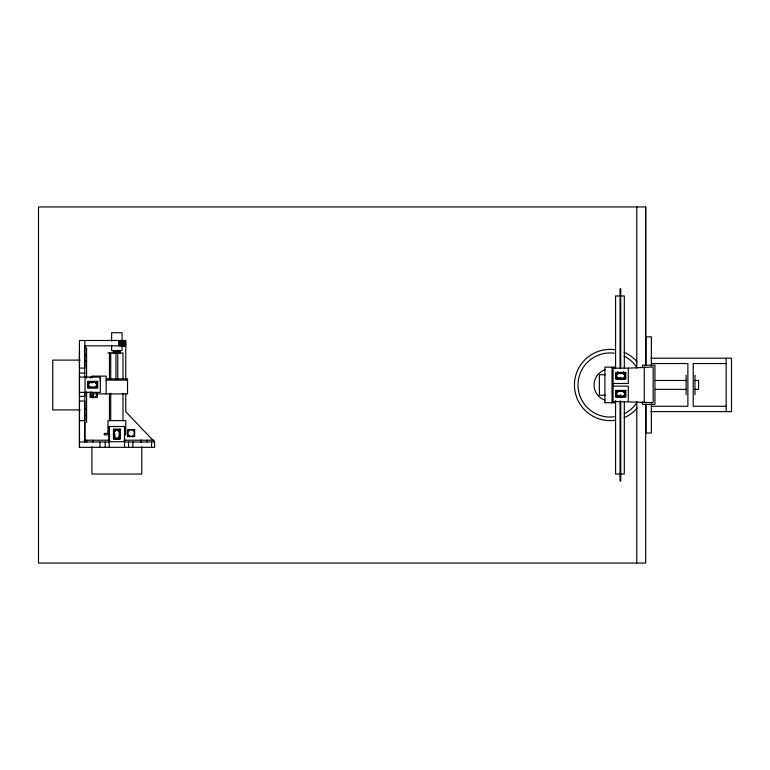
<?xml version="1.0" encoding="UTF-8"?>
<svg xmlns="http://www.w3.org/2000/svg" width="770" height="770" viewBox="0 0 770 770"><rect width="100%" height="100%" fill="white"/><g stroke="black" fill="none" stroke-linecap="round" stroke-linejoin="round"><path stroke-width="1.16" d="M125.751 393.913L125.751 411.719L154.597 441.99L154.597 447.332L79.454 447.332L79.454 340.494L125.751 340.494L125.751 379.726M84.796 422.095L84.796 441.99L84.796 401.035L79.454 401.035L79.454 447.332M84.796 392.796L84.796 420.622L79.454 420.622M84.796 377.502L84.796 345.836L125.751 345.836L125.558 340.494M100.302 380.63L100.302 377.069L79.454 377.069M109.205 441.99L109.205 437.052M109.205 431.258L109.205 426.484L124.519 426.484L124.519 447.332M124.519 437.042L124.519 441.99L154.597 441.99M124.519 431.258L124.519 426.484M645.674 337.298L645.674 206.947L38.5 206.947L38.5 563.053L645.674 563.053L645.674 404.25M628.32 368.166L653.153 367.001L653.153 402.614L613.074 401.459L613.074 368.166L628.32 368.166L628.32 383.479L613.074 383.479M620.033 295.969L615.586 295.969L615.586 368.32M620.745 295.969L624.306 295.969L624.306 367.983M107.964 352.958L122.998 352.958L122.998 379.071M84.796 354.855L86.577 354.855M650.814 358.204L731.5 358.204L731.5 411.623L650.814 411.623M80.051 360.091L52.745 360.091L52.745 409.929L80.051 409.929M84.796 360.976L86.577 360.976M651.372 363.546L687.88 363.546L687.88 406.281L651.372 406.281M726.158 363.546L693.221 363.546L693.221 406.281L726.158 406.281M615.461 367.194L604.902 367.117L604.902 402.806M612.015 367.637L615.461 367.637M84.796 373.046L79.454 373.046L79.454 396.415L84.796 396.415L84.796 392.382M617.723 373.681L617.453 374.393L617.858 371.717M605.172 374.749L599.378 374.749L599.378 395.231L605.172 395.231M106.164 378.878L127.531 378.878L127.531 393.913L93.103 393.913M106.164 380.111L127.531 380.139M655.318 380.467L686.551 380.467M694.954 380.467L698.563 380.467L698.563 389.37L694.954 389.37M613.074 386.145L628.32 386.145L628.32 401.459M655.318 389.37L686.551 389.37M79.454 392.382L100.302 392.382L100.302 377.069M612.006 402.364L615.461 402.364M604.902 402.729L615.461 402.806M84.796 409.274L86.577 409.101M84.796 415.473L86.577 415.473M109.523 433.443L104.277 433.443L104.277 434.867L109.802 434.867M113.459 433.443L114.557 433.443M113.363 434.867L114.99 434.867M124.576 434.867L125.77 434.867L125.77 420.622L107.964 420.622L107.964 433.683M108.849 436.648L109.927 436.648M113.7 436.648L114.624 436.648M84.123 440.209L110.129 440.209M124.037 440.209L154.221 440.209M109.205 441.72L124.519 441.72M79.454 441.99L109.34 441.99M620.033 474.031L615.586 474.031L615.586 400.631M620.745 474.031L624.306 474.031L624.306 402.017M141.131 440.209L141.131 441.99M726.158 358.204L726.158 411.623M695.002 375.125L695.002 394.702M686.099 375.125L686.099 394.702M651.372 365.923L651.372 336.837L646.03 336.837L646.03 365.221M651.372 403.913L651.372 432.99L646.03 432.99L646.03 404.394M645.674 206.947L645.674 365.75M644.249 367.001L644.249 402.614M642.469 367.598L642.469 365.221L654.933 365.221L654.933 404.394L642.469 404.394L642.469 402.027M636.771 206.947L636.771 368.156M636.771 401.622L636.771 563.053M623.642 371.717L623.642 374.066M620.745 288.846L620.745 367.983M620.745 377.396L620.745 379.292M620.745 395.048L620.745 397.05M620.745 401.035L620.745 481.154M620.033 288.846L620.033 367.983M620.033 377.396L620.033 379.292M620.033 395.048L620.033 397.05M620.033 401.035L620.033 481.154M612.025 367.194L612.025 402.806M151.565 441.99L151.565 447.332M147.32 440.209L147.32 441.99M141.776 446.735L141.776 474.041L91.948 474.041L91.948 446.735M140.958 440.209L140.958 441.99M132.873 441.99L132.873 447.332M128.542 441.99L128.542 447.332M125.308 340.494L125.308 345.836M124.981 340.494L124.981 345.836M124.557 340.494L124.557 345.836M124.047 340.494L124.047 345.836M123.46 340.494L123.46 345.836M122.998 393.316L122.998 420.622M122.805 340.494L122.805 345.836M121.294 340.494L121.294 345.836M120.466 340.494L120.466 345.836M120.409 353.555L120.409 351.178L113.286 351.178L113.286 353.555M119.6 340.494L119.6 345.836M118.695 340.494L118.695 345.836M117.733 350.523L117.733 379.668M115.952 350.523L115.952 379.668M111.621 341.023L111.621 332.717L122.064 332.717L122.064 350.523L111.621 350.523L111.621 345.778M110.736 352.958L110.736 379.071M110.736 393.316L110.736 420.622M109.475 352.958L109.446 379.071M109.475 393.316L109.446 420.622M109.205 426.484L109.205 447.332M106.164 393.913L106.164 376.106L91.919 376.106L91.919 377.945M105.182 441.99L105.182 447.332M99.927 441.99L99.927 447.332M97.261 393.913L97.261 397.474L90.138 397.474L90.138 391.949M93.343 392.353L93.343 397.599L91.919 397.599L91.919 392.074M92.833 440.209L92.833 441.99M91.919 381.506L91.919 383.133M90.138 377.002L90.138 378.07M90.138 381.853L90.138 382.767M86.577 347.645L86.577 378.07M86.577 391.949L86.577 422.374M86.712 440.209L86.712 441.99M85.066 377.069L85.066 392.382M84.796 340.494L84.796 368.099L79.454 368.099L79.454 350.292M114.066 353.141A3.205 3.205 0 0 1 116.848 351.534M117.406 351.582A3.205 3.205 0 0 1 119.62 353.141M96.905 393.913A3.205 3.205 0 0 1 92.602 396.925M92.092 396.685A3.205 3.205 0 0 1 90.918 392.305M636.713 402.806A32.051 32.051 0 0 1 624.239 413.75M614.248 416.772A32.051 32.051 0 0 1 578.01 385A32.051 32.051 0 0 1 614.248 353.228M624.239 356.25A32.051 32.051 0 0 1 636.713 367.194M637.088 408.196A35.613 35.613 0 0 1 624.104 417.725M615.461 420.199A35.613 35.613 0 0 1 574.449 385A35.613 35.613 0 0 1 615.461 349.801M624.104 352.275A35.613 35.613 0 0 1 637.088 361.804M605.114 400.236A16.026 16.026 0 0 1 605.114 369.764M625.827 372.439L615.673 372.439L615.673 379.206L625.827 379.206L625.827 372.439M625.202 373.055L616.298 373.055L616.298 378.58L625.202 378.58L625.202 373.055M624.759 373.508L616.741 373.508L616.741 378.137L624.759 378.137L624.759 373.508M624.047 373.681L623.777 374.393L624.047 373.681M617.723 377.242L617.453 377.954L617.723 377.242M624.047 377.242L623.777 377.954L624.047 377.242M97.703 381.342L87.559 381.342L87.559 388.109L97.703 388.109L97.703 381.342M97.078 381.968L88.175 381.968L88.175 387.493L97.078 387.493L97.078 381.968M96.635 382.411L88.627 382.411L88.627 387.041L96.635 387.041L96.635 382.411M89.599 382.594L89.339 383.306L89.599 382.594M95.923 382.594L95.653 383.306L95.923 382.594M89.599 386.155L89.339 386.867L89.599 386.155M95.923 386.155L95.653 386.867L95.923 386.155M625.827 390.419L615.673 390.419L615.673 397.185L625.827 397.185L625.827 390.419M625.202 391.044L616.298 391.044L616.298 396.56L625.202 396.56L625.202 391.044M624.759 391.487L616.741 391.487L616.741 396.117L624.759 396.117L624.759 391.487M617.723 391.661L617.453 392.373L617.723 391.661M624.047 391.661L623.777 392.373L624.047 391.661M617.723 395.222L617.453 395.934L617.723 395.222M624.047 395.222L623.777 395.934L624.047 395.222M120.245 429.083L113.479 429.083L113.479 439.227L120.245 439.227L120.245 429.083M134.654 429.525L127.531 429.525L127.531 436.648L134.654 436.648L134.654 429.525M119.62 429.699L114.104 429.699L114.104 438.602L119.62 438.602L119.62 429.699M119.177 430.151L114.547 430.151L114.547 438.159L119.177 438.159L119.177 430.151M115.442 430.863L114.73 431.123L115.442 430.863M119.004 430.863L118.291 431.123L119.004 430.863M115.442 437.177L114.73 437.447L115.442 437.177M119.004 437.177L118.291 437.447L119.004 437.177M129.485 435.858A3.205 3.205 0 0 0 134.298 433.087A3.205 3.205 0 0 0 129.485 430.305A3.205 3.205 0 0 0 129.485 435.858"/></g></svg>
